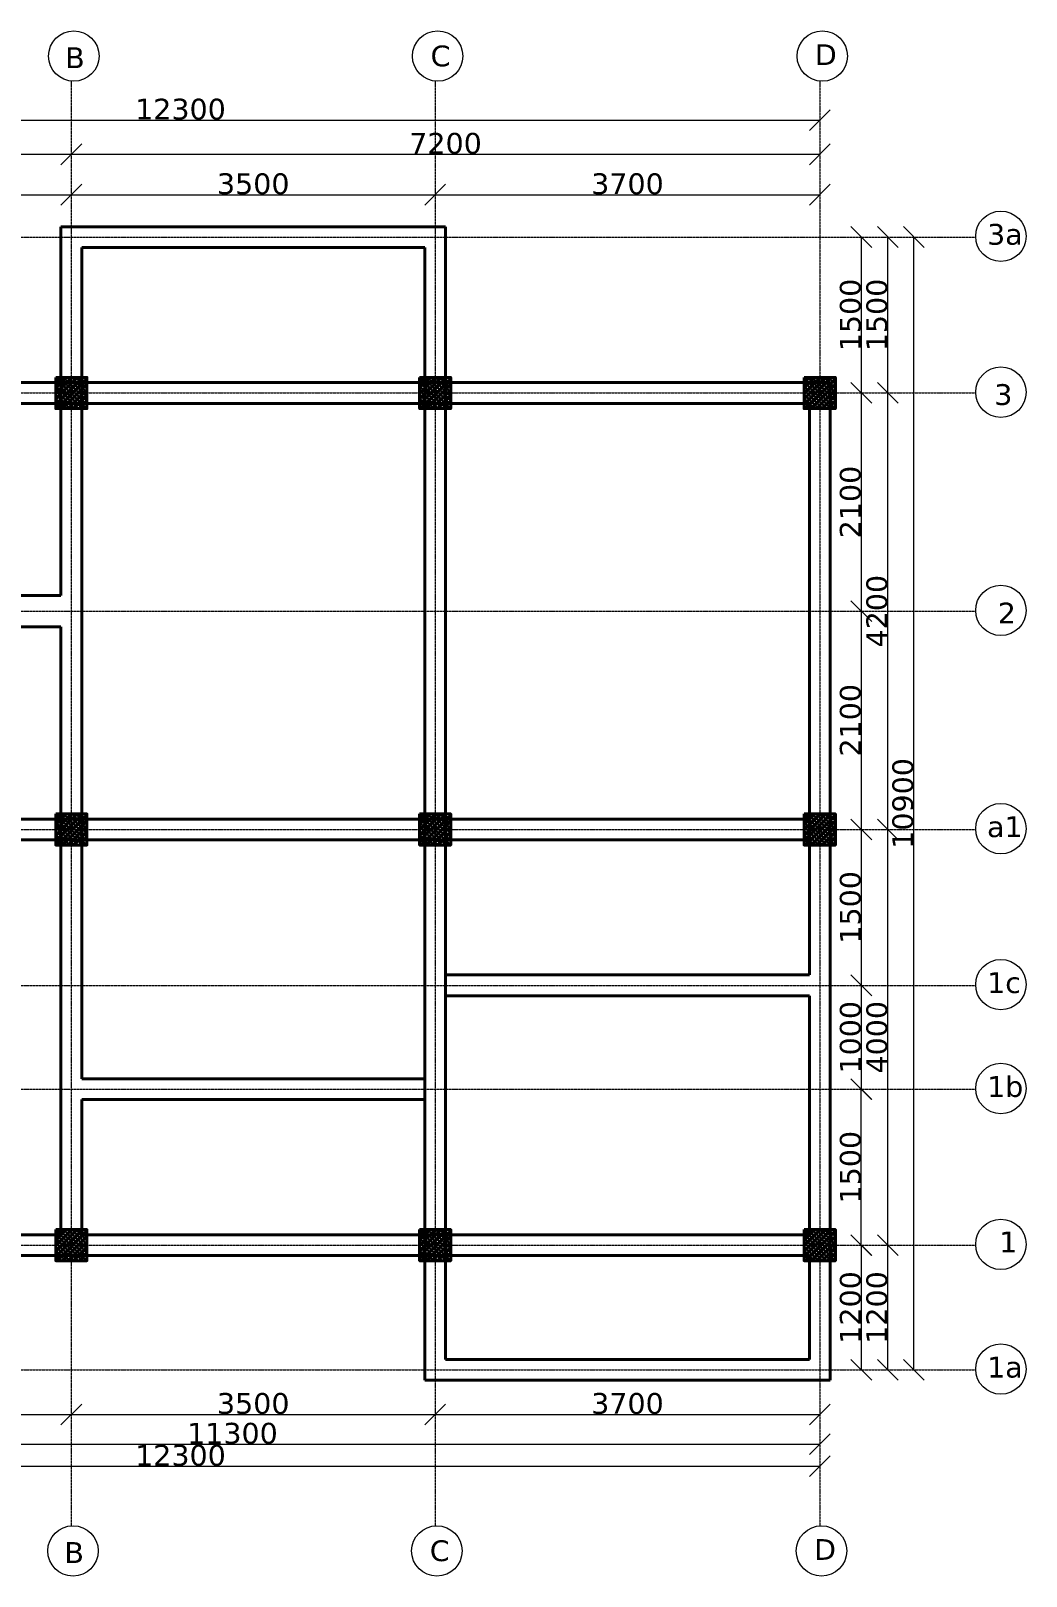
# Model space of a CAD drawing. Header units: millimetres. Extents: x 254087 to 427487, y 66037 to 92339.
# Drawn here: x 345504 to 355078, y 74526 to 89394 of the extents above; entities that cross this region are included whole.
import ezdxf

# ---------------------------------------------------------------- set-up
doc = ezdxf.new("R2010")
doc.units = ezdxf.units.MM
doc.header["$MEASUREMENT"] = 0
doc.linetypes.add('ACAD_ISO04W100', pattern=[30, 24, -3, 0, -3])
for name, color, linetype, lineweight in [('centreline', 90, 'ACAD_ISO04W100', 0), ('columns', 131, 'Continuous', 40), ('concrete outline', 7, 'Continuous', 40), ('dimension', 255, 'Continuous', 13)]:
    doc.layers.add(name, color=color, linetype=linetype, lineweight=lineweight)
doc.styles.add('1so 200', font='verdana.ttf', dxfattribs={"height": 200})
doc.styles.get("Standard").update_dxf_attribs({"font": 'verdana.ttf', "height": 200})
doc.dimstyles.new('STYLE200', dxfattribs={"dimtxt": 200, "dimasz": 200, "dimexe": 0.18, "dimexo": 0.0625, "dimgap": 0.09, "dimtad": 1, "dimdec": 0, "dimzin": 0, "dimdsep": 46, "dimtxsty": '1so 200', "dimblk": 'OBLIQUE', "dimcen": 0.09, "dimse1": 1, "dimse2": 1, "dimclrd": 256, "dimclrt": 256, "dimadec": 0, "dimazin": 0, "dimtfac": 1, "dimtdec": 0, "dimtofl": 0, "dimtmove": 0, "dimatfit": 3, "dimldrblk": 'OBLIQUE', "dimfxl": 1, "dimtolj": 1, "dimtzin": 0, "dimlwd": -1, "dimarcsym": 0})

# ---------------------------------------------------------------- blocks, each defined once
blk = doc.blocks.new('_Oblique')
at = {"color": 0, "linetype": 'ByBlock', "lineweight": -2}
blk.add_line((-0.5, -0.5), (0.5, 0.5), dxfattribs=at)
blk = doc.blocks.new('*D48')
at = {"layer": 'Defpoints', "color": 0, "transparency": 16777216}
for p in [(341793, 87818), (345893, 87818), (345893, 87818)]:
    blk.add_point(p, dxfattribs=at)
at = {"layer": 'dimension', "transparency": 16777216}
blk.add_line((341793, 87818), (345893, 87818), dxfattribs=at)
at = {"layer": 'dimension', "transparency": 16777216, "xscale": 200, "yscale": 200, "zscale": 200, "rotation": 180}
blk.add_blockref('_Oblique', (341793, 87818), dxfattribs=at)
at = {"layer": 'dimension', "transparency": 16777216, "xscale": 200, "yscale": 200, "zscale": 200}
blk.add_blockref('_Oblique', (345893, 87818), dxfattribs=at)
at = {"layer": 'dimension', "transparency": 16777216, "insert": (343843, 87922), "char_height": 200, "attachment_point": 5, "style": '1so 200'}
blk.add_mtext('\\A1;4100', dxfattribs=at)
blk = doc.blocks.new('*D49')
at = {"layer": 'Defpoints', "color": 0, "transparency": 16777216}
for p in [(345893, 87818), (349393, 87818), (349393, 87818)]:
    blk.add_point(p, dxfattribs=at)
at = {"layer": 'dimension', "transparency": 16777216}
blk.add_line((345893, 87818), (349393, 87818), dxfattribs=at)
at = {"layer": 'dimension', "transparency": 16777216, "xscale": 200, "yscale": 200, "zscale": 200, "rotation": 180}
blk.add_blockref('_Oblique', (345893, 87818), dxfattribs=at)
at = {"layer": 'dimension', "transparency": 16777216, "xscale": 200, "yscale": 200, "zscale": 200}
blk.add_blockref('_Oblique', (349393, 87818), dxfattribs=at)
at = {"layer": 'dimension', "transparency": 16777216, "insert": (347643, 87922), "char_height": 200, "attachment_point": 5, "style": '1so 200'}
blk.add_mtext('\\A1;3500', dxfattribs=at)
blk = doc.blocks.new('*D50')
at = {"layer": 'Defpoints', "color": 0, "transparency": 16777216}
for p in [(349393, 87818), (353093, 87818), (353093, 87818)]:
    blk.add_point(p, dxfattribs=at)
at = {"layer": 'dimension', "transparency": 16777216}
blk.add_line((349393, 87818), (353093, 87818), dxfattribs=at)
at = {"layer": 'dimension', "transparency": 16777216, "xscale": 200, "yscale": 200, "zscale": 200, "rotation": 180}
blk.add_blockref('_Oblique', (349393, 87818), dxfattribs=at)
at = {"layer": 'dimension', "transparency": 16777216, "xscale": 200, "yscale": 200, "zscale": 200}
blk.add_blockref('_Oblique', (353093, 87818), dxfattribs=at)
at = {"layer": 'dimension', "transparency": 16777216, "insert": (351243, 87922), "char_height": 200, "attachment_point": 5, "style": '1so 200'}
blk.add_mtext('\\A1;3700', dxfattribs=at)
blk = doc.blocks.new('*D51')
at = {"layer": 'Defpoints', "color": 0, "transparency": 16777216}
for p in [(340793, 88207), (345893, 88207), (345893, 88207)]:
    blk.add_point(p, dxfattribs=at)
at = {"layer": 'dimension', "transparency": 16777216}
blk.add_line((340793, 88207), (345893, 88207), dxfattribs=at)
at = {"layer": 'dimension', "transparency": 16777216, "xscale": 200, "yscale": 200, "zscale": 200, "rotation": 180}
blk.add_blockref('_Oblique', (340793, 88207), dxfattribs=at)
at = {"layer": 'dimension', "transparency": 16777216, "xscale": 200, "yscale": 200, "zscale": 200}
blk.add_blockref('_Oblique', (345893, 88207), dxfattribs=at)
at = {"layer": 'dimension', "transparency": 16777216, "insert": (343343, 88311), "char_height": 200, "attachment_point": 5, "style": '1so 200'}
blk.add_mtext('\\A1;5100', dxfattribs=at)
blk = doc.blocks.new('*D52')
at = {"layer": 'Defpoints', "color": 0, "transparency": 16777216}
for p in [(345893, 88207), (353093, 88207), (353093, 88207)]:
    blk.add_point(p, dxfattribs=at)
at = {"layer": 'dimension', "transparency": 16777216}
blk.add_line((345893, 88207), (353093, 88207), dxfattribs=at)
at = {"layer": 'dimension', "transparency": 16777216, "xscale": 200, "yscale": 200, "zscale": 200, "rotation": 180}
blk.add_blockref('_Oblique', (345893, 88207), dxfattribs=at)
at = {"layer": 'dimension', "transparency": 16777216, "xscale": 200, "yscale": 200, "zscale": 200}
blk.add_blockref('_Oblique', (353093, 88207), dxfattribs=at)
at = {"layer": 'dimension', "transparency": 16777216, "insert": (349493, 88311), "char_height": 200, "attachment_point": 5, "style": '1so 200'}
blk.add_mtext('\\A1;7200', dxfattribs=at)
blk = doc.blocks.new('*D53')
at = {"layer": 'Defpoints', "color": 0, "transparency": 16777216}
for p in [(340793, 88536), (353093, 88536), (353093, 88536)]:
    blk.add_point(p, dxfattribs=at)
at = {"layer": 'dimension', "transparency": 16777216}
blk.add_line((340793, 88536), (353093, 88536), dxfattribs=at)
at = {"layer": 'dimension', "transparency": 16777216, "xscale": 200, "yscale": 200, "zscale": 200, "rotation": 180}
blk.add_blockref('_Oblique', (340793, 88536), dxfattribs=at)
at = {"layer": 'dimension', "transparency": 16777216, "xscale": 200, "yscale": 200, "zscale": 200}
blk.add_blockref('_Oblique', (353093, 88536), dxfattribs=at)
at = {"layer": 'dimension', "transparency": 16777216, "insert": (346943, 88640), "char_height": 200, "attachment_point": 5, "style": '1so 200'}
blk.add_mtext('\\A1;12300', dxfattribs=at)
blk = doc.blocks.new('*D55')
at = {"layer": 'Defpoints', "color": 0, "transparency": 16777216}
for p in [(341793, 76081), (345893, 76081), (345893, 76081)]:
    blk.add_point(p, dxfattribs=at)
at = {"layer": 'dimension', "transparency": 16777216}
blk.add_line((341793, 76081), (345893, 76081), dxfattribs=at)
at = {"layer": 'dimension', "transparency": 16777216, "xscale": 200, "yscale": 200, "zscale": 200, "rotation": 180}
blk.add_blockref('_Oblique', (341793, 76081), dxfattribs=at)
at = {"layer": 'dimension', "transparency": 16777216, "xscale": 200, "yscale": 200, "zscale": 200}
blk.add_blockref('_Oblique', (345893, 76081), dxfattribs=at)
at = {"layer": 'dimension', "transparency": 16777216, "insert": (343843, 76186), "char_height": 200, "attachment_point": 5, "style": '1so 200'}
blk.add_mtext('\\A1;4100', dxfattribs=at)
blk = doc.blocks.new('*D56')
at = {"layer": 'Defpoints', "color": 0, "transparency": 16777216}
for p in [(345893, 76081), (349393, 76081), (349393, 76081)]:
    blk.add_point(p, dxfattribs=at)
at = {"layer": 'dimension', "transparency": 16777216}
blk.add_line((345893, 76081), (349393, 76081), dxfattribs=at)
at = {"layer": 'dimension', "transparency": 16777216, "xscale": 200, "yscale": 200, "zscale": 200, "rotation": 180}
blk.add_blockref('_Oblique', (345893, 76081), dxfattribs=at)
at = {"layer": 'dimension', "transparency": 16777216, "xscale": 200, "yscale": 200, "zscale": 200}
blk.add_blockref('_Oblique', (349393, 76081), dxfattribs=at)
at = {"layer": 'dimension', "transparency": 16777216, "insert": (347643, 76186), "char_height": 200, "attachment_point": 5, "style": '1so 200'}
blk.add_mtext('\\A1;3500', dxfattribs=at)
blk = doc.blocks.new('*D57')
at = {"layer": 'Defpoints', "color": 0, "transparency": 16777216}
for p in [(349393, 76081), (353093, 76081), (353093, 76081)]:
    blk.add_point(p, dxfattribs=at)
at = {"layer": 'dimension', "transparency": 16777216}
blk.add_line((349393, 76081), (353093, 76081), dxfattribs=at)
at = {"layer": 'dimension', "transparency": 16777216, "xscale": 200, "yscale": 200, "zscale": 200, "rotation": 180}
blk.add_blockref('_Oblique', (349393, 76081), dxfattribs=at)
at = {"layer": 'dimension', "transparency": 16777216, "xscale": 200, "yscale": 200, "zscale": 200}
blk.add_blockref('_Oblique', (353093, 76081), dxfattribs=at)
at = {"layer": 'dimension', "transparency": 16777216, "insert": (351243, 76186), "char_height": 200, "attachment_point": 5, "style": '1so 200'}
blk.add_mtext('\\A1;3700', dxfattribs=at)
blk = doc.blocks.new('*D59')
at = {"layer": 'Defpoints', "color": 0, "transparency": 16777216}
for p in [(341793, 75795), (353093, 75795), (353093, 75795)]:
    blk.add_point(p, dxfattribs=at)
at = {"layer": 'dimension', "transparency": 16777216}
blk.add_line((341793, 75795), (353093, 75795), dxfattribs=at)
at = {"layer": 'dimension', "transparency": 16777216, "xscale": 200, "yscale": 200, "zscale": 200, "rotation": 180}
blk.add_blockref('_Oblique', (341793, 75795), dxfattribs=at)
at = {"layer": 'dimension', "transparency": 16777216, "xscale": 200, "yscale": 200, "zscale": 200}
blk.add_blockref('_Oblique', (353093, 75795), dxfattribs=at)
at = {"layer": 'dimension', "transparency": 16777216, "insert": (347443, 75899), "char_height": 200, "attachment_point": 5, "style": '1so 200'}
blk.add_mtext('\\A1;11300', dxfattribs=at)
blk = doc.blocks.new('*D60')
at = {"layer": 'Defpoints', "color": 0, "transparency": 16777216}
for p in [(340793, 75583), (353093, 75583), (353093, 75583)]:
    blk.add_point(p, dxfattribs=at)
at = {"layer": 'dimension', "transparency": 16777216}
blk.add_line((340793, 75583), (353093, 75583), dxfattribs=at)
at = {"layer": 'dimension', "transparency": 16777216, "xscale": 200, "yscale": 200, "zscale": 200, "rotation": 180}
blk.add_blockref('_Oblique', (340793, 75583), dxfattribs=at)
at = {"layer": 'dimension', "transparency": 16777216, "xscale": 200, "yscale": 200, "zscale": 200}
blk.add_blockref('_Oblique', (353093, 75583), dxfattribs=at)
at = {"layer": 'dimension', "transparency": 16777216, "insert": (346943, 75687), "char_height": 200, "attachment_point": 5, "style": '1so 200'}
blk.add_mtext('\\A1;12300', dxfattribs=at)
blk = doc.blocks.new('*D61')
at = {"layer": 'Defpoints', "color": 0, "transparency": 16777216}
for p in [(353493, 77711), (353493, 77711), (353493, 76511)]:
    blk.add_point(p, dxfattribs=at)
at = {"layer": 'dimension', "transparency": 16777216}
blk.add_line((353493, 76511), (353493, 77711), dxfattribs=at)
at = {"layer": 'dimension', "transparency": 16777216, "xscale": 200, "yscale": 200, "zscale": 200}
for p, rotation in [((353493, 77711), 90), ((353493, 76511), 270)]:
    blk.add_blockref('_Oblique', p, dxfattribs=dict(at, rotation=rotation))
at = {"layer": 'dimension', "transparency": 16777216, "insert": (353388, 77111), "char_height": 200, "attachment_point": 5, "rotation": 90, "style": '1so 200'}
blk.add_mtext('\\A1;1200', dxfattribs=at)
blk = doc.blocks.new('*D62')
at = {"layer": 'Defpoints', "color": 0, "transparency": 16777216}
for p in [(353492, 79211), (353493, 79211), (353493, 77711)]:
    blk.add_point(p, dxfattribs=at)
at = {"layer": 'dimension', "transparency": 16777216}
blk.add_line((353492, 77711), (353492, 79211), dxfattribs=at)
at = {"layer": 'dimension', "transparency": 16777216, "xscale": 200, "yscale": 200, "zscale": 200}
for p, rotation in [((353492, 79211), 90), ((353492, 77711), 270)]:
    blk.add_blockref('_Oblique', p, dxfattribs=dict(at, rotation=rotation))
at = {"layer": 'dimension', "transparency": 16777216, "insert": (353388, 78461), "char_height": 200, "attachment_point": 5, "rotation": 90, "style": '1so 200'}
blk.add_mtext('\\A1;1500', dxfattribs=at)
blk = doc.blocks.new('*D63')
at = {"layer": 'Defpoints', "color": 0, "transparency": 16777216}
for p in [(353493, 80211), (353493, 80211), (353493, 79211)]:
    blk.add_point(p, dxfattribs=at)
at = {"layer": 'dimension', "transparency": 16777216}
blk.add_line((353493, 79211), (353493, 80211), dxfattribs=at)
at = {"layer": 'dimension', "transparency": 16777216, "xscale": 200, "yscale": 200, "zscale": 200}
for p, rotation in [((353493, 80211), 90), ((353493, 79211), 270)]:
    blk.add_blockref('_Oblique', p, dxfattribs=dict(at, rotation=rotation))
at = {"layer": 'dimension', "transparency": 16777216, "insert": (353388, 79711), "char_height": 200, "attachment_point": 5, "rotation": 90, "style": '1so 200'}
blk.add_mtext('\\A1;1000', dxfattribs=at)
blk = doc.blocks.new('*D64')
at = {"layer": 'Defpoints', "color": 0, "transparency": 16777216}
for p in [(353493, 81711), (353493, 81711), (353493, 80211)]:
    blk.add_point(p, dxfattribs=at)
at = {"layer": 'dimension', "transparency": 16777216}
blk.add_line((353493, 80211), (353493, 81711), dxfattribs=at)
at = {"layer": 'dimension', "transparency": 16777216, "xscale": 200, "yscale": 200, "zscale": 200}
for p, rotation in [((353493, 81711), 90), ((353493, 80211), 270)]:
    blk.add_blockref('_Oblique', p, dxfattribs=dict(at, rotation=rotation))
at = {"layer": 'dimension', "transparency": 16777216, "insert": (353388, 80961), "char_height": 200, "attachment_point": 5, "rotation": 90, "style": '1so 200'}
blk.add_mtext('\\A1;1500', dxfattribs=at)
blk = doc.blocks.new('*D65')
at = {"layer": 'Defpoints', "color": 0, "transparency": 16777216}
for p in [(353493, 83811), (353493, 83811), (353493, 81711)]:
    blk.add_point(p, dxfattribs=at)
at = {"layer": 'dimension', "transparency": 16777216}
blk.add_line((353493, 81711), (353493, 83811), dxfattribs=at)
at = {"layer": 'dimension', "transparency": 16777216, "xscale": 200, "yscale": 200, "zscale": 200}
for p, rotation in [((353493, 83811), 90), ((353493, 81711), 270)]:
    blk.add_blockref('_Oblique', p, dxfattribs=dict(at, rotation=rotation))
at = {"layer": 'dimension', "transparency": 16777216, "insert": (353388, 82761), "char_height": 200, "attachment_point": 5, "rotation": 90, "style": '1so 200'}
blk.add_mtext('\\A1;2100', dxfattribs=at)
blk = doc.blocks.new('*D66')
at = {"layer": 'Defpoints', "color": 0, "transparency": 16777216}
for p in [(353493, 85911), (353493, 85911), (353493, 83811)]:
    blk.add_point(p, dxfattribs=at)
at = {"layer": 'dimension', "transparency": 16777216}
blk.add_line((353493, 83811), (353493, 85911), dxfattribs=at)
at = {"layer": 'dimension', "transparency": 16777216, "xscale": 200, "yscale": 200, "zscale": 200}
for p, rotation in [((353493, 85911), 90), ((353493, 83811), 270)]:
    blk.add_blockref('_Oblique', p, dxfattribs=dict(at, rotation=rotation))
at = {"layer": 'dimension', "transparency": 16777216, "insert": (353388, 84861), "char_height": 200, "attachment_point": 5, "rotation": 90, "style": '1so 200'}
blk.add_mtext('\\A1;2100', dxfattribs=at)
blk = doc.blocks.new('*D67')
at = {"layer": 'Defpoints', "color": 0, "transparency": 16777216}
for p in [(353493, 87411), (353493, 87411), (353493, 85911)]:
    blk.add_point(p, dxfattribs=at)
at = {"layer": 'dimension', "transparency": 16777216}
blk.add_line((353493, 85911), (353493, 87411), dxfattribs=at)
at = {"layer": 'dimension', "transparency": 16777216, "xscale": 200, "yscale": 200, "zscale": 200}
for p, rotation in [((353493, 87411), 90), ((353493, 85911), 270)]:
    blk.add_blockref('_Oblique', p, dxfattribs=dict(at, rotation=rotation))
at = {"layer": 'dimension', "transparency": 16777216, "insert": (353388, 86661), "char_height": 200, "attachment_point": 5, "rotation": 90, "style": '1so 200'}
blk.add_mtext('\\A1;1500', dxfattribs=at)
blk = doc.blocks.new('*D68')
at = {"layer": 'Defpoints', "color": 0, "transparency": 16777216}
for p in [(353747, 77711), (353747, 77711), (353747, 76511)]:
    blk.add_point(p, dxfattribs=at)
at = {"layer": 'dimension', "transparency": 16777216}
blk.add_line((353747, 76511), (353747, 77711), dxfattribs=at)
at = {"layer": 'dimension', "transparency": 16777216, "xscale": 200, "yscale": 200, "zscale": 200}
for p, rotation in [((353747, 77711), 90), ((353747, 76511), 270)]:
    blk.add_blockref('_Oblique', p, dxfattribs=dict(at, rotation=rotation))
at = {"layer": 'dimension', "transparency": 16777216, "insert": (353643, 77111), "char_height": 200, "attachment_point": 5, "rotation": 90, "style": '1so 200'}
blk.add_mtext('\\A1;1200', dxfattribs=at)
blk = doc.blocks.new('*D69')
at = {"layer": 'Defpoints', "color": 0, "transparency": 16777216}
for p in [(353747, 81711), (353747, 81711), (353747, 77711)]:
    blk.add_point(p, dxfattribs=at)
at = {"layer": 'dimension', "transparency": 16777216}
blk.add_line((353747, 77711), (353747, 81711), dxfattribs=at)
at = {"layer": 'dimension', "transparency": 16777216, "xscale": 200, "yscale": 200, "zscale": 200}
for p, rotation in [((353747, 81711), 90), ((353747, 77711), 270)]:
    blk.add_blockref('_Oblique', p, dxfattribs=dict(at, rotation=rotation))
at = {"layer": 'dimension', "transparency": 16777216, "insert": (353643, 79711), "char_height": 200, "attachment_point": 5, "rotation": 90, "style": '1so 200'}
blk.add_mtext('\\A1;4000', dxfattribs=at)
blk = doc.blocks.new('*D70')
at = {"layer": 'Defpoints', "color": 0, "transparency": 16777216}
for p in [(353747, 85911), (353747, 85911), (353747, 81711)]:
    blk.add_point(p, dxfattribs=at)
at = {"layer": 'dimension', "transparency": 16777216}
blk.add_line((353747, 81711), (353747, 85911), dxfattribs=at)
at = {"layer": 'dimension', "transparency": 16777216, "xscale": 200, "yscale": 200, "zscale": 200}
for p, rotation in [((353747, 85911), 90), ((353747, 81711), 270)]:
    blk.add_blockref('_Oblique', p, dxfattribs=dict(at, rotation=rotation))
at = {"layer": 'dimension', "transparency": 16777216, "insert": (353643, 83811), "char_height": 200, "attachment_point": 5, "rotation": 90, "style": '1so 200'}
blk.add_mtext('\\A1;4200', dxfattribs=at)
blk = doc.blocks.new('*D71')
at = {"layer": 'Defpoints', "color": 0, "transparency": 16777216}
for p in [(353747, 87411), (353747, 87411), (353747, 85911)]:
    blk.add_point(p, dxfattribs=at)
at = {"layer": 'dimension', "transparency": 16777216}
blk.add_line((353747, 85911), (353747, 87411), dxfattribs=at)
at = {"layer": 'dimension', "transparency": 16777216, "xscale": 200, "yscale": 200, "zscale": 200}
for p, rotation in [((353747, 87411), 90), ((353747, 85911), 270)]:
    blk.add_blockref('_Oblique', p, dxfattribs=dict(at, rotation=rotation))
at = {"layer": 'dimension', "transparency": 16777216, "insert": (353643, 86661), "char_height": 200, "attachment_point": 5, "rotation": 90, "style": '1so 200'}
blk.add_mtext('\\A1;1500', dxfattribs=at)
blk = doc.blocks.new('*D72')
at = {"layer": 'Defpoints', "color": 0, "transparency": 16777216}
for p in [(353997, 87411), (353997, 87411), (353997, 76511)]:
    blk.add_point(p, dxfattribs=at)
at = {"layer": 'dimension', "transparency": 16777216}
blk.add_line((353997, 76511), (353997, 87411), dxfattribs=at)
at = {"layer": 'dimension', "transparency": 16777216, "xscale": 200, "yscale": 200, "zscale": 200}
for p, rotation in [((353997, 87411), 90), ((353997, 76511), 270)]:
    blk.add_blockref('_Oblique', p, dxfattribs=dict(at, rotation=rotation))
at = {"layer": 'dimension', "transparency": 16777216, "insert": (353893, 81961), "char_height": 200, "attachment_point": 5, "rotation": 90, "style": '1so 200'}
blk.add_mtext('\\A1;10900', dxfattribs=at)

msp = doc.modelspace()

# ---------------------------------------------------------------- hatches: boundary and pattern name
at = {"layer": 'columns'}
h = msp.add_hatch(dxfattribs=at)
h.set_pattern_fill('ANSI33', color=4, scale=150)
h.set_pattern_definition([(45, (163629.7, -2975.06), (-26.516504, 26.516504), []), (45, (163656.217, -2975.06), (-26.516504, 26.516504), [18.75, -9.375])])
h.paths.add_polyline_path([(345742.9, 86060.6), (346042.9, 86060.6), (346042.9, 85760.6), (345742.9, 85760.6)])
h = msp.add_hatch(dxfattribs=at)
h.set_pattern_fill('ANSI33', color=4, scale=150)
h.set_pattern_definition([(45, (167129.7, -2975.06), (-26.516504, 26.516504), []), (45, (167156.217, -2975.06), (-26.516504, 26.516504), [18.75, -9.375])])
h.paths.add_polyline_path([(349242.9, 86060.6), (349542.9, 86060.6), (349542.9, 85760.6), (349242.9, 85760.6)])
h = msp.add_hatch(dxfattribs=at)
h.set_pattern_fill('ANSI33', color=4, scale=150)
h.set_pattern_definition([(45, (170829.7, -2975.06), (-26.516504, 26.516504), []), (45, (170856.217, -2975.06), (-26.516504, 26.516504), [18.75, -9.375])])
h.paths.add_polyline_path([(352942.9, 86060.6), (353242.9, 86060.6), (353242.9, 85760.6), (352942.9, 85760.6)])
h = msp.add_hatch(dxfattribs=at)
h.set_pattern_fill('ANSI33', color=4, scale=150)
h.set_pattern_definition([(45, (163629.7, -7175.06), (-26.516504, 26.516504), []), (45, (163656.217, -7175.06), (-26.516504, 26.516504), [18.75, -9.375])])
h.paths.add_polyline_path([(345742.9, 81860.6), (346042.9, 81860.6), (346042.9, 81560.6), (345742.9, 81560.6)])
h = msp.add_hatch(dxfattribs=at)
h.set_pattern_fill('ANSI33', color=4, scale=150)
h.set_pattern_definition([(45, (167129.7, -7175.06), (-26.516504, 26.516504), []), (45, (167156.217, -7175.06), (-26.516504, 26.516504), [18.75, -9.375])])
h.paths.add_polyline_path([(349242.9, 81860.6), (349542.9, 81860.6), (349542.9, 81560.6), (349242.9, 81560.6)])
h = msp.add_hatch(dxfattribs=at)
h.set_pattern_fill('ANSI33', color=4, scale=150)
h.set_pattern_definition([(45, (170829.7, -7175.06), (-26.516504, 26.516504), []), (45, (170856.217, -7175.06), (-26.516504, 26.516504), [18.75, -9.375])])
h.paths.add_polyline_path([(352942.9, 81860.6), (353242.9, 81860.6), (353242.9, 81560.6), (352942.9, 81560.6)])
h = msp.add_hatch(dxfattribs=at)
h.set_pattern_fill('ANSI33', color=4, scale=150)
h.set_pattern_definition([(45, (163629.7, -11175.06), (-26.516504, 26.516504), []), (45, (163656.217, -11175.06), (-26.516504, 26.516504), [18.75, -9.375])])
h.paths.add_polyline_path([(345742.9, 77860.6), (346042.9, 77860.6), (346042.9, 77560.6), (345742.9, 77560.6)])
h = msp.add_hatch(dxfattribs=at)
h.set_pattern_fill('ANSI33', color=4, scale=150)
h.set_pattern_definition([(45, (167129.7, -11175.06), (-26.516504, 26.516504), []), (45, (167156.217, -11175.06), (-26.516504, 26.516504), [18.75, -9.375])])
h.paths.add_polyline_path([(349242.9, 77860.6), (349542.9, 77860.6), (349542.9, 77560.6), (349242.9, 77560.6)])
h = msp.add_hatch(dxfattribs=at)
h.set_pattern_fill('ANSI33', color=4, scale=150)
h.set_pattern_definition([(45, (170829.7, -11175.06), (-26.516504, 26.516504), []), (45, (170856.217, -11175.06), (-26.516504, 26.516504), [18.75, -9.375])])
h.paths.add_polyline_path([(352942.9, 77860.6), (353242.9, 77860.6), (353242.9, 77560.6), (352942.9, 77560.6)])

# ---------------------------------------------------------------- linework, layer by layer
at = {"layer": 'centreline'}
for p, q in [((345892.9, 88910.6), (345892.9, 75010.6)), ((349392.9, 88910.6), (349392.9, 75010.6)), ((353092.9, 88910.6), (353092.9, 75010.6)), ((339292.9, 87410.6), (354592.9, 87410.6)), ((339292.9, 85910.6), (354592.9, 85910.6)), ((339292.9, 83810.6), (354592.9, 83810.6)), ((339292.9, 81710.6), (354592.9, 81710.6)), ((339292.9, 80210.6), (354592.9, 80210.6)), ((339292.9, 79210.6), (354592.9, 79210.6)), ((339292.9, 77710.6), (354592.9, 77710.6)), ((339292.9, 76510.6), (354592.9, 76510.6))]:
    msp.add_line(p, q, dxfattribs=at)
at = {"layer": 'columns'}
for points in [[(345742.9, 86060.6), (346042.9, 86060.6), (346042.9, 85760.6), (345742.9, 85760.6)], [(349242.9, 86060.6), (349542.9, 86060.6), (349542.9, 85760.6), (349242.9, 85760.6)], [(352942.9, 86060.6), (353242.9, 86060.6), (353242.9, 85760.6), (352942.9, 85760.6)], [(345742.9, 81860.6), (346042.9, 81860.6), (346042.9, 81560.6), (345742.9, 81560.6)], [(349242.9, 81860.6), (349542.9, 81860.6), (349542.9, 81560.6), (349242.9, 81560.6)], [(352942.9, 81860.6), (353242.9, 81860.6), (353242.9, 81560.6), (352942.9, 81560.6)], [(345742.9, 77860.6), (346042.9, 77860.6), (346042.9, 77560.6), (345742.9, 77560.6)], [(349242.9, 77860.6), (349542.9, 77860.6), (349542.9, 77560.6), (349242.9, 77560.6)], [(352942.9, 77860.6), (353242.9, 77860.6), (353242.9, 77560.6), (352942.9, 77560.6)]]:
    msp.add_lwpolyline(points, close=True, dxfattribs=at)
at = {"layer": 'concrete outline', "ltscale": 100}
for p, q in [((345792.9, 87510.6), (345792.9, 85910.6)), ((349492.9, 87510.6), (345792.9, 87510.6)), ((349492.9, 85910.6), (349492.9, 87510.6)), ((345992.9, 87310.6), (345992.9, 85910.6)), ((349292.9, 87310.6), (345992.9, 87310.6)), ((349292.9, 85910.6), (349292.9, 87310.6)), ((345892.9, 86010.6), (341692.9, 86010.6)), ((345892.9, 86010.6), (349392.9, 86010.6)), ((349392.9, 86010.6), (353192.9, 86010.6)), ((353192.9, 86010.6), (353192.9, 81710.6)), ((345892.9, 85810.6), (341892.9, 85810.6)), ((345792.9, 85910.6), (345792.9, 83960.6)), ((345892.9, 85810.6), (349392.9, 85810.6)), ((345992.9, 85910.6), (345992.9, 81710.6)), ((349292.9, 81710.6), (349292.9, 85910.6)), ((349392.9, 85810.6), (352992.9, 85810.6)), ((349492.9, 81710.6), (349492.9, 85910.6)), ((352992.9, 85810.6), (352992.9, 81710.6)), ((341892.9, 83960.6), (345792.9, 83960.6)), ((341892.9, 83660.6), (345792.9, 83660.6)), ((345792.9, 83660.6), (345792.9, 81710.6)), ((341792.9, 81810.6), (345892.9, 81810.6)), ((345892.9, 81810.6), (349392.9, 81810.6)), ((352992.9, 81810.6), (349392.9, 81810.6)), ((345792.9, 81710.6), (345792.9, 79210.6)), ((345992.9, 81710.6), (345992.9, 79310.6)), ((349292.9, 81710.6), (349292.9, 80210.6)), ((349492.9, 81710.6), (349492.9, 80210.6)), ((352992.9, 80310.6), (352992.9, 81710.6)), ((353192.9, 80210.6), (353192.9, 81710.6)), ((341792.9, 81610.6), (345892.9, 81610.6)), ((345892.9, 81610.6), (349392.9, 81610.6)), ((352992.9, 81610.6), (349392.9, 81610.6)), ((349492.9, 80310.6), (352992.9, 80310.6)), ((349292.9, 80210.6), (349292.9, 77710.6)), ((349492.9, 80210.6), (349492.9, 77710.6)), ((353192.9, 77710.6), (353192.9, 80210.6)), ((349492.9, 80110.6), (352992.9, 80110.6)), ((352992.9, 77810.6), (352992.9, 80110.6)), ((345992.9, 79310.6), (349292.9, 79310.6)), ((345792.9, 79210.6), (345792.9, 77810.6)), ((345992.9, 79110.6), (349292.9, 79110.6)), ((345992.9, 79110.6), (345992.9, 77810.6)), ((341892.9, 77810.6), (345792.9, 77810.6)), ((345992.9, 77810.6), (349392.9, 77810.6)), ((349392.9, 77810.6), (352992.9, 77810.6)), ((349292.9, 77710.6), (349292.9, 76410.6)), ((349492.9, 77710.6), (349492.9, 76610.6)), ((353192.9, 76410.6), (353192.9, 77710.6)), ((341792.9, 77610.6), (345892.9, 77610.6)), ((345892.9, 77610.6), (349392.9, 77610.6)), ((349392.9, 77610.6), (352992.9, 77610.6)), ((352992.9, 76610.6), (352992.9, 77610.6)), ((349492.9, 76610.6), (352992.9, 76610.6)), ((349292.9, 76410.6), (353192.9, 76410.6))]:
    msp.add_line(p, q, dxfattribs=at)
at = {"layer": 'dimension'}
for centre in [(345917, 89151.9), (349417, 89151.9), (353117, 89151.9), (354835.3, 87418), (354835.3, 85918), (354835.3, 83818), (354835.3, 81718), (354835.3, 80218), (354835.3, 79218), (354835.3, 77718), (354835.3, 76518), (345909.6, 74768.7), (349409.6, 74768.7), (353109.6, 74768.7)]:
    msp.add_circle(centre, 242.5, dxfattribs=at)

# ---------------------------------------------------------------- texts
at = {"layer": 'concrete outline', "char_height": 200, "attachment_point": 1}
for s, insert in [('{\\C40;\\c3266552;B}', (345833.6, 89236)), ('{\\C40;\\c3266552;C}', (349348.7, 89253.5)), ('{\\C40;\\c3266552;D}', (353045.3, 89265.3)), ('{\\C40;\\c3266552;B}', (345826.2, 74852.9)), ('{\\C40;\\c3266552;C}', (349341.3, 74870.4)), ('{\\C40;\\c3266552;D}', (353038, 74882.2))]:
    msp.add_mtext_dynamic_manual_height_columns(s, width=1284.115, gutter_width=1000, heights=[0], dxfattribs=dict(at, insert=insert))
at = {"layer": 'dimension', "color": 40, "true_color": 0xf8d731, "char_height": 200, "attachment_point": 1}
for s, width, insert in [('3a', 178.446, (354702.2, 87537)), ('3', 178.446, (354771.3, 85995.2)), ('2', 178.446, (354805.1, 83893)), ('a1', 178.446, (354702.2, 81837)), ('1c', 178.446, (354702.2, 80337)), ('1b', 178.446, (354702.2, 79337)), ('1', 178.446, (354819.6, 77841.8)), ('1a', 210.634, (354702.2, 76637))]:
    msp.add_mtext_dynamic_manual_height_columns(s, width=width, gutter_width=1000, heights=[0], dxfattribs=dict(at, insert=insert))

# ---------------------------------------------------------------- dimensions: what is measured, and where the dimension line sits
at = {"layer": 'dimension'}
for base, p1, p2, picture, middle in [((353092.9, 88536), (340792.9, 88536), (353092.9, 88536), '*D53', (346942.9, 88640.2)), ((345892.9, 88206.8), (340792.9, 88206.8), (345892.9, 88206.8), '*D51', (343342.9, 88311)), ((353092.9, 88206.8), (345892.9, 88206.8), (353092.9, 88206.8), '*D52', (349492.9, 88311)), ((345892.9, 87817.9), (341792.9, 87817.9), (345892.9, 87817.9), '*D48', (343842.9, 87922.1)), ((349392.9, 87817.9), (345892.9, 87817.9), (349392.9, 87817.9), '*D49', (347642.9, 87922.1)), ((353092.9, 87817.9), (349392.9, 87817.9), (353092.9, 87817.9), '*D50', (351242.9, 87922.1)), ((345892.9, 76081.5), (341792.9, 76081.5), (345892.9, 76081.5), '*D55', (343842.9, 76185.7)), ((349392.9, 76081.5), (345892.9, 76081.5), (349392.9, 76081.5), '*D56', (347642.9, 76185.7)), ((353092.9, 76081.5), (349392.9, 76081.5), (353092.9, 76081.5), '*D57', (351242.9, 76185.7)), ((353092.9, 75794.7), (341792.9, 75794.7), (353092.9, 75794.7), '*D59', (347442.9, 75899)), ((353092.9, 75583), (340792.9, 75583), (353092.9, 75583), '*D60', (346942.9, 75687.3))]:
    dim = msp.add_linear_dim(base=base, p1=p1, p2=p2, dimstyle='STYLE200', dxfattribs=at)
    dim.commit()
    dim.dimension.update_dxf_attribs({"geometry": picture, "text_midpoint": middle})
for base, p1, p2, picture, middle in [((353492.6, 87410.6), (353492.6, 85910.6), (353492.6, 87410.6), '*D67', (353388.4, 86660.6)), ((353747.4, 87410.6), (353747.2, 85910.6), (353747.2, 87410.6), '*D71', (353643.2, 86660.6)), ((353997.2, 87410.6), (353997.2, 76510.6), (353997.2, 87410.6), '*D72', (353893, 81960.6)), ((353492.6, 85910.6), (353492.6, 83810.6), (353492.6, 85910.6), '*D66', (353388.3, 84860.6)), ((353747.2, 85910.6), (353747.2, 81710.6), (353747.2, 85910.6), '*D70', (353643, 83810.6)), ((353492.6, 83810.6), (353492.6, 81710.6), (353492.6, 83810.6), '*D65', (353388.3, 82760.6)), ((353492.6, 81710.6), (353492.6, 80210.6), (353492.6, 81710.6), '*D64', (353388.4, 80960.6)), ((353747.2, 81710.6), (353747.2, 77710.6), (353747.2, 81710.6), '*D69', (353643, 79710.6)), ((353492.6, 80210.6), (353492.6, 79210.6), (353492.6, 80210.6), '*D63', (353388.4, 79710.6)), ((353492.4, 79210.6), (353492.6, 77710.6), (353492.6, 79210.6), '*D62', (353388.2, 78460.6)), ((353492.6, 77710.6), (353492.6, 76510.6), (353492.6, 77710.6), '*D61', (353388.3, 77110.6)), ((353747.2, 77710.6), (353747.2, 76510.6), (353747.2, 77710.6), '*D68', (353643, 77110.6))]:
    dim = msp.add_linear_dim(base=base, p1=p1, p2=p2, angle=270, dimstyle='STYLE200', dxfattribs=at)
    dim.commit()
    dim.dimension.update_dxf_attribs({"geometry": picture, "text_midpoint": middle})

doc.saveas('drawing.dxf')
